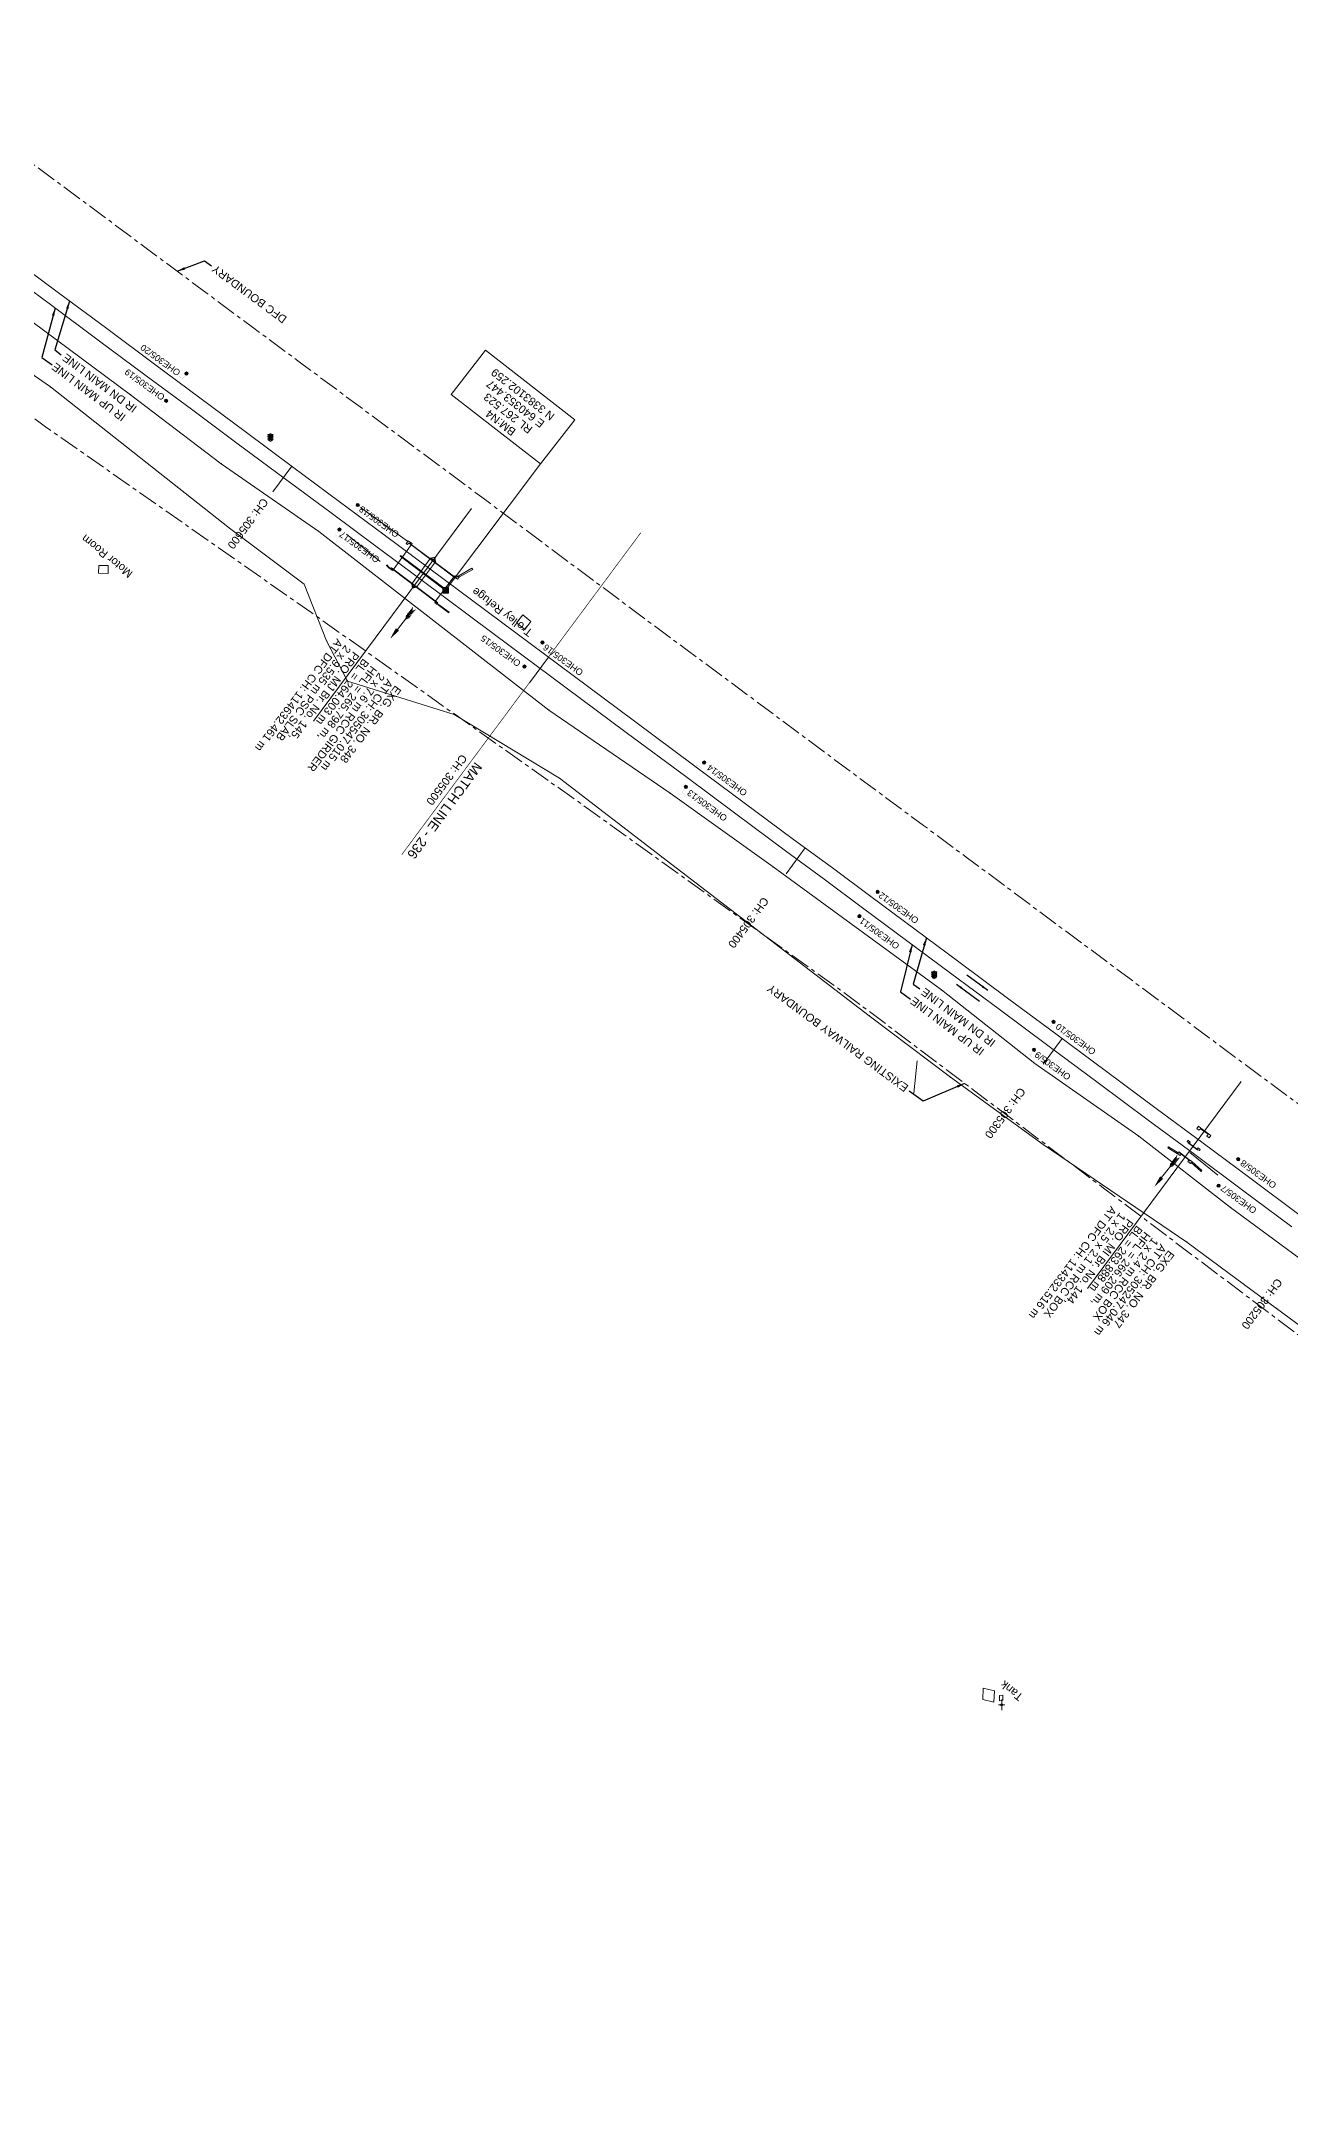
# Model space of a CAD drawing. Header units: metres. Extents: x 628572 to 650094, y 3375792 to 3391117.
# Drawn here: x 640227 to 640618, y 3382628 to 3383274 of the extents above; entities that cross this region are included whole.
import ezdxf
from ezdxf.enums import TextEntityAlignment as Align

# ---------------------------------------------------------------- set-up
doc = ezdxf.new("R2010")
doc.units = ezdxf.units.M
doc.header["$MEASUREMENT"] = 0
doc.linetypes.add('CENTER', pattern=[2, 1.25, -0.25, 0.25, -0.25])
doc.linetypes.add('PHANTOM2', pattern=[1.25, 0.625, -0.125, 0.125, -0.125, 0.125, -0.125])
for name, color, linetype, lineweight in [('Bench_Mark', 7, 'Continuous', 0), ('Bore', 8, 'Continuous', 0), ('BRIDGE DETAILS PLAN', 7, 'Continuous', 0), ('Commercial Building Pucca', 251, 'Continuous', 0), ('Commercial Building Semipucca', 251, 'Continuous', 0), ('Culvert Parapet', 7, 'Continuous', 0), ('DFCC BOUNDARY', 6, 'CENTER', 0), ('Existing Chainage', 7, 'Continuous', 0), ('Existing IR Track', 143, 'Continuous', 0), ('Existing Railway Boundary', 7, 'CENTER', 0), ('Fence', 251, 'FENCELINE1', 0), ('flow direction', 7, 'Continuous', 0), ('Grill', 251, 'Continuous', 0), ('MATCH LINE', 7, 'Continuous', 0), ('OHE MAST', 8, 'Continuous', 0), ('Piers_Abutment', 7, 'Continuous', 0), ('Retaining Wall', 251, 'Continuous', 0), ('River Text', 5, 'Continuous', 0), ('Sign Board', 251, 'Continuous', 0), ('Tank', 7, 'Continuous', 0), ('Text', 251, 'Continuous', 0), ('TOPOSTYLEREMARK', 251, 'Continuous', 0), ('Trolley Stand', 251, 'Continuous', 0), ('Water Logged Area', 5, 'Continuous', 0), ('Wing Wall', 7, 'Continuous', 0)]:
    doc.layers.add(name, color=color, linetype=linetype, lineweight=lineweight)
doc.styles.get("Standard").update_dxf_attribs({"font": 'arial.ttf'})
doc.styles.add('Style-Arial', font='arial.ttf')
doc.styles.add('Text', font='arial.ttf', dxfattribs={"height": 2})
doc.linetypes.add('FENCELINE1', pattern='A,6.35,-2.54,[133,ltypeshp.shx,S=2.54,R=0,X=-2.54,Y=0],-2.54,25.4', length=36.83)
doc.dimstyles.new('ISO-25', dxfattribs={"dimtxt": 2.5, "dimasz": 2.5, "dimexe": 1.25, "dimexo": 0.625, "dimtad": 1, "dimtxsty": 'Standard', "dimcen": 2.5, "dimadec": 0, "dimazin": 0, "dimtfac": 1, "dimtmove": 0, "dimatfit": 3, "dimfxl": 1, "dimarcsym": 0})

# ---------------------------------------------------------------- blocks, each defined once
blk = doc.blocks.new('BORE')
at = {"ltscale": 0.5}
for q in [(-0.99, 0), (0, 1.64), (0.99, 0), (0, -1.64)]:
    blk.add_line((0, 0), q, dxfattribs=at)
blk.add_circle((0, 0), 0.328, dxfattribs=at)
blk = doc.blocks.new('SIG')
for color, points in [(1, [(-0.22, 0.42, 0.180295), (-0.01, 0.33, -0.00255), (0.01, 0.33, -0.00255), (0.02, 0.33, 0.180295), (0.23, 0.42, -0.002654), (0.25, 0.44, 0.184495), (0.33, 0.65, 1.000001), (-0.32, 0.65, 0.184495), (-0.24, 0.44, -0.002654)]), (2, [(0.23, -0.23, -0.002654), (0.25, -0.21, 0.184495), (0.33, 0.01, 1.000001), (-0.32, 0.01, 0.184495), (-0.24, -0.21, -0.002654), (-0.22, -0.23, 0.180295), (-0.01, -0.32, -0.00255), (0.01, -0.32, -0.00255), (0.02, -0.32, 0.180295)]), (3, [(0.23, -0.88, -0.002654), (0.25, -0.86, 0.184495), (0.33, -0.64, 1.000001), (-0.32, -0.64, 0.184495), (-0.24, -0.86, -0.002654), (-0.22, -0.88, 0.395599)])]:
    blk.add_hatch(color=color).paths.add_polyline_path(points)
for p, q in [((-0.31, 0.98), (-0.32, -0.9)), ((0.33, -0.9), (0.32, 0.98))]:
    blk.add_line(p, q)
at = {"flags": 128}
for points in [[(-0.31, 0.98), (-0.81, 0.98, 0.198758), (-0.42, 0.41, 0.003814), (-0.31, 0.39)], [(-0.31, 0.33), (-0.81, 0.33, 0.198758), (-0.42, -0.23, 0.003727), (-0.32, -0.26)], [(0.32, 0.98), (0.82, 0.98, -0.198758), (0.44, 0.41, -0.003814), (0.32, 0.39)], [(0.32, 0.33), (0.82, 0.33, -0.198758), (0.44, -0.23, -0.003727), (0.33, -0.26)], [(-0.32, -0.32), (-0.81, -0.32, 0.198758), (-0.42, -0.88, 0.003639), (-0.32, -0.9)], [(0.33, -0.32), (0.82, -0.32, -0.198758), (0.44, -0.88, -0.003639), (0.33, -0.9)]]:
    blk.add_lwpolyline(points, format="xyb", dxfattribs=at)
for centre, radius, start, end in [((0.01, 0.91), 0.324, 12.40488, 167.59512), ((0.01, 0.81), 0.357, 27.75781, 152.24219), ((0.01, -0.9), 0.324, 181.45715, 358.54285)]:
    blk.add_arc(centre, radius, start, end)
blk = doc.blocks.new('BM')
blk.add_hatch(color=256).paths.add_polyline_path([(-0.88, -0.88), (-0.88, 0.88), (0.88, 0.88), (0.88, -0.88)])
for p, q in [((0.88, 0.88), (-0.88, 0.88)), ((-0.88, 0.88), (-0.88, -0.88)), ((0.88, -0.88), (0.88, 0.88)), ((-0.88, -0.88), (0.88, -0.88))]:
    blk.add_line(p, q)
blk = doc.blocks.new('OHE MAST')
h = blk.add_hatch(color=256)
edge = h.paths.add_edge_path()
edge.add_arc((0, 0), 0.514, 0, 360)
at = {"const_width": 0.01, "flags": 128}
for points in [[(1.5, 3.5), (1.5, 2), (-1.5, 2), (-1.5, 3.5)], [(0, 2), (0, 0)]]:
    blk.add_lwpolyline(points, dxfattribs=at)
blk.add_circle((0, 0), 0.514)
blk = doc.blocks.new('River A')
at = {"layer": 'River Text'}
for p, q in [((0, 0), (-3.6, 7.5, -1499.5)), ((0.1, 6), (-3.5, 13.6, -1499.5)), ((0.1, 3.3), (-3.5, 10.8, -1499.5)), ((0.2, 9.9), (-3.4, 17.4, -1499.5)), ((0.3, 12.9), (-3.3, 20.5, -1499.5)), ((0.4, 16.4), (-3.2, 24, -1499.5)), ((0.5, 20.3), (-3.1, 27.8, -1499.5)), ((0.5, 22.3), (0, 0)), ((0, 0), (4, 7.4, -1499.5)), ((0.1, 6), (4.1, 13.4, -1499.5)), ((0.1, 3.3), (4.1, 10.7, -1499.5)), ((0.2, 9.9), (4.2, 17.2, -1499.5)), ((0.3, 12.9), (4.3, 20.3, -1499.5)), ((0.4, 16.4), (4.4, 23.8, -1499.5)), ((0.5, 20.3), (4.5, 27.7, -1499.5))]:
    blk.add_line(p, q, dxfattribs=at)
at = {"layer": 'River Text', "flags": 128}
blk.add_lwpolyline([(-0.7, -27.7), (0.5, 22.3)], dxfattribs=at)
at = {"layer": 'River Text', "extrusion": (0, 0, -1)}
blk.add_solid([(-3.5, -27.8), (1.3, -52.7), (4.8, -27.6)], dxfattribs=at)

msp = doc.modelspace()

# ---------------------------------------------------------------- linework, layer by layer
at = {"layer": 'BRIDGE DETAILS PLAN', "flags": 128}
for points in [[(640312.1452, 3383061.3444), (640361.5455, 3383127.784)], [(640554.1341, 3382884.1035), (640602.2479, 3382948.8129)]]:
    msp.add_lwpolyline(points, dxfattribs=at)
at = {"layer": 'Commercial Building Pucca', "linetype": 'Continuous', "flags": 128}
msp.add_lwpolyline([(640521.5842, 3382759.2506), (640525.0311, 3382758.4031), (640524.8393, 3382754.7982), (640521.3917, 3382755.6459), (640521.5842, 3382759.2506)], close=True, dxfattribs=at)
at = {"layer": 'Commercial Building Semipucca', "linetype": 'Continuous', "flags": 128}
msp.add_lwpolyline([(640244.958, 3383107.5638), (640245.0512, 3383109.9681), (640248.0185, 3383109.992), (640247.9231, 3383107.5318), (640244.958, 3383107.5638)], close=True, dxfattribs=at)
at = {"layer": 'Culvert Parapet', "linetype": 'Continuous', "flags": 128}
for points in [[(640339.3303, 3383113.0261), (640339.2465, 3383112.914), (640353.7202, 3383101.9987), (640353.804, 3383102.1109), (640339.3303, 3383113.0261)], [(640353.8236, 3383102.3408), (640353.7709, 3383102.2604), (640339.3944, 3383113.0668), (640339.4013, 3383113.1328), (640353.8236, 3383102.3408)], [(640356.6198, 3383106.1036), (640356.5755, 3383106.0044), (640342.1721, 3383116.8584), (640342.246, 3383116.9205), (640356.6198, 3383106.1036)], [(640348.9996, 3383111.9252), (640349.2088, 3383112.2419), (640350.0962, 3383111.5237), (640349.8681, 3383111.2786), (640348.9996, 3383111.9252)], [(640351.0179, 3383098.3867), (640350.9093, 3383098.2702), (640336.4819, 3383109.1401), (640336.5435, 3383109.2676), (640351.0179, 3383098.3867)], [(640343.2861, 3383104.017), (640343.0611, 3383103.6909), (640343.8875, 3383103.0932), (640344.1125, 3383103.4193), (640343.2861, 3383104.017)], [(640592.7042, 3382931.9388), (640592.1931, 3382931.2049), (640591.4568, 3382931.7378), (640591.8483, 3382932.3451), (640589.4914, 3382934.023), (640589.0137, 3382933.5225), (640588.3294, 3382934.0565), (640588.9099, 3382934.7647), (640589.5942, 3382934.2307), (640589.5968, 3382934.159), (640591.949, 3382932.4682), (640591.9678, 3382932.4716), (640592.7042, 3382931.9388)], [(640583.1391, 3382926.4685), (640583.0645, 3382926.356), (640586.213, 3382923.9704), (640586.2869, 3382924.1011), (640583.1391, 3382926.4685)], [(640585.2903, 3382930.0521), (640585.9983, 3382929.493), (640586.2804, 3382929.8488), (640585.5724, 3382930.4079), (640585.2903, 3382930.0521)], [(640585.6748, 3382929.6848), (640585.6052, 3382929.6033), (640588.6019, 3382927.3136), (640588.6314, 3382927.3814), (640585.6748, 3382929.6848)], [(640588.7165, 3382928.028), (640588.4538, 3382927.6365), (640589.1568, 3382927.1759), (640589.4195, 3382927.5675), (640588.7165, 3382928.028)]]:
    msp.add_lwpolyline(points, close=True, dxfattribs=at)
at = {"layer": 'DFCC BOUNDARY', "ltscale": 5, "flags": 128}
msp.add_lwpolyline([(643812.3093, 3380572.2631), (643808.6724, 3380574.9777), (643793.2095, 3380586.5191), (643778.2448, 3380597.6421), (643763.3482, 3380608.7144), (643749.7736, 3380618.8204), (643735.9982, 3380629.076), (643723.1947, 3380638.6), (643709.7998, 3380648.5621), (643690.0477, 3380662.9402), (643670.4357, 3380677.2164), (643654.8999, 3380688.7702), (643639.33, 3380700.3503), (643623.6793, 3380711.9753), (643608.0162, 3380723.6096), (643592.0244, 3380735.5214), (643576.0362, 3380747.4305), (643559.2149, 3380759.9262), (643542.8146, 3380772.109), (643525.4077, 3380785.0526), (643508.5729, 3380797.5713), (643491.5674, 3380810.185), (643474.9054, 3380822.5435), (643458.6431, 3380834.5901), (643442.5469, 3380846.5134), (643427.1858, 3380857.9465), (643411.8459, 3380869.3639), (643394.9279, 3380881.9183), (643378.0712, 3380894.4272), (643361.5733, 3380906.6656), (643345.0316, 3380918.9365), (643327.8173, 3380931.7135), (643310.7678, 3380944.3682), (643276.4247, 3380969.8455), (643259.3635, 3380982.507), (643242.1351, 3380995.2928), (643222.7062, 3381009.6831), (643203.0589, 3381024.2351), (643183.8178, 3381038.4897), (643164.43, 3381052.853), (643145.2327, 3381067.0902), (643126.2605, 3381081.1605), (643109.9442, 3381093.1269), (643094.185, 3381104.6835), (643070.7732, 3381121.9216), (643047.567, 3381139.0085), (643025.8074, 3381155.1407), (643004.0325, 3381171.2845), (642988.5407, 3381182.7648), (642971.6994, 3381195.2495), (642949.8305, 3381211.504), (642926.6521, 3381228.7318), (642912.2142, 3381239.4542), (642897.7112, 3381250.225), (642880.681, 3381262.8766), (642863.5492, 3381275.6037), (642848.8569, 3381286.5082), (642830.5771, 3381300.0787), (642815.3655, 3381311.3602), (642796.6216, 3381325.2614), (642779.3631, 3381338.0981), (642762.2123, 3381350.8547), (642746.7818, 3381362.2976), (642731.1837, 3381373.8649), (642713.7244, 3381386.8427), (642695.8795, 3381400.107), (642676.186, 3381414.7288), (642656.3739, 3381429.4386), (642638.7427, 3381442.5386), (642620.5543, 3381456.0528), (642604.8402, 3381467.7078), (642587.9896, 3381480.2058), (642565.2925, 3381497.0883), (642541.6892, 3381514.6448), (642525.704, 3381526.5194), (642509.7629, 3381538.3612), (642491.0733, 3381552.2518), (642472.4595, 3381566.086), (642458.4237, 3381576.5074), (642444.2456, 3381587.0343), (642429.7967, 3381597.7603), (642415.357, 3381608.4793), (642397.6705, 3381621.593), (642380.0084, 3381634.6886), (642363.7544, 3381646.7691), (642347.2259, 3381659.0537), (642330.8575, 3381671.2261), (642314.3519, 3381683.5006), (642297.8931, 3381695.7457), (642281.8453, 3381707.6851), (642264.9228, 3381720.2432), (642248.3602, 3381732.5341), (642230.5414, 3381745.7954), (642212.7106, 3381759.0381), (642195.2367, 3381772.0213), (642177.7043, 3381785.0479), (642157.1992, 3381800.2569), (642136.6249, 3381815.5171), (642118.9645, 3381828.6404), (642101.3287, 3381841.7453), (642081.6266, 3381856.3336), (642061.8408, 3381870.9838), (642042.7256, 3381885.154), (642023.486, 3381899.4164), (642005.9697, 3381912.4264), (641988.4231, 3381925.4588), (641970.4215, 3381938.796), (641952.2749, 3381952.2408), (641931.9264, 3381967.3701), (641911.6528, 3381982.4438), (641898.9656, 3381991.8514), (641886.5608, 3382001.0055), (641876.0335, 3382008.8624), (641864.0463, 3382017.7726), (641852.3291, 3382026.4822), (641837.115, 3382037.7582), (641821.9667, 3382048.9854), (641806.6184, 3382060.3889), (641791.2687, 3382071.7933), (641778.1757, 3382081.5216), (641765.0647, 3382091.263), (641751.1214, 3382101.6324), (641737.1136, 3382112.0497), (641726.4516, 3382119.9432), (641715.7754, 3382127.8472), (641700.446, 3382139.2493), (641685.0398, 3382150.7085), (641672.5358, 3382160.0238), (641659.9859, 3382169.3732), (641642.1375, 3382182.6543), (641624.3659, 3382195.8782), (641611.4997, 3382205.4411), (641598.7051, 3382214.9508), (641579.3318, 3382229.3615), (641559.9393, 3382243.7865), (641545.7561, 3382254.3093), (641531.6069, 3382264.7929), (641516.2129, 3382276.2423), (641500.7739, 3382287.7114), (641484.9887, 3382299.3992), (641469.298, 3382311.017), (641453.4587, 3382322.7603), (641437.5808, 3382334.5322), (641423.9882, 3382344.5278), (641410.4861, 3382354.4572), (641398.1591, 3382363.7061), (641385.5887, 3382373.1374), (641369.5481, 3382385.0615), (641353.581, 3382396.931), (641340.174, 3382406.8961), (641326.8342, 3382416.8112), (641313.9782, 3382426.3292), (641301.2155, 3382435.7781), (641284.3444, 3382448.3055), (641267.4776, 3382460.8298), (641251.7036, 3382472.5569), (641235.976, 3382484.2496), (641219.0383, 3382496.817), (641202.2584, 3382509.2673), (641189.76, 3382518.5659), (641177.2671, 3382527.8539), (641163.4298, 3382538.1046), (641149.6816, 3382548.2893), (641137.5323, 3382557.3376), (641125.4142, 3382566.3629), (641111.3917, 3382576.7766), (641097.4434, 3382587.1352), (641086.4887, 3382595.2709), (641075.334, 3382603.5555), (641061.7644, 3382613.6593), (641047.9094, 3382623.9756), (641033.6643, 3382634.5297), (641019.4811, 3382645.038), (641006.7027, 3382654.5421), (640993.8916, 3382664.0705), (640978.9563, 3382675.1623), (640963.9965, 3382686.2723), (640946.2836, 3382699.3937), (640928.6538, 3382712.4537), (640913.4131, 3382723.7566), (640898.2075, 3382735.0336), (640883.6572, 3382745.852), (640855.1845, 3382767.015), (640841.3158, 3382777.3197), (640825.904, 3382788.7498), (640810.5106, 3382800.1663), (640797.3056, 3382809.9954), (640784.0814, 3382819.8389), (640767.3829, 3382832.244), (640750.7597, 3382844.5932), (640734.5712, 3382856.624), (640718.4561, 3382868.6002), (640700.8318, 3382881.7023), (640683.2571, 3382894.7676), (640668.0149, 3382906.0851), (640653.0827, 3382917.1726), (640637.096, 3382929.0729), (640621.3126, 3382940.8219), (640606.7688, 3382951.6133), (640592.2397, 3382962.3937), (640576.5383, 3382974.0634), (640560.8512, 3382985.7224), (640545.651, 3382997.022), (640530.4116, 3383008.3505), (640516.6491, 3383018.562), (640502.8751, 3383028.782), (640490.7881, 3383037.7114), (640478.8397, 3383046.5383), (640463.3449, 3383058.0659), (640447.6782, 3383069.721), (640428.9748, 3383083.5735), (640410.2094, 3383097.4719), (640387.4808, 3383114.4141), (640364.785, 3383131.332), (640350.7429, 3383141.7456), (640336.708, 3383152.1537), (640321.9965, 3383163.0459), (640307.2262, 3383173.9816), (640293.057, 3383184.4985), (640278.9681, 3383194.9558), (640263.9534, 3383206.1214), (640248.9885, 3383217.2501), (640234.9895, 3383227.6511), (640220.8998, 3383238.1196), (640203.1822, 3383251.2592), (640185.3658, 3383264.472), (640169.5446, 3383276.2399), (640153.6227, 3383288.0852), (640140.9567, 3383297.4857), (640127.9156, 3383307.1648), (640111.7201, 3383319.2), (640095.1302, 3383331.5282), (640080.0724, 3383342.6864), (640064.9887, 3383353.8638), (640050.3238, 3383364.7642), (640035.5809, 3383375.7224), (640023.8916, 3383384.3981), (640012.2409, 3383393.045), (639998.431, 3383403.2737), (639984.6827, 3383413.4567), (639970.0377, 3383424.3322), (639950.049, 3383439.1796), (639942.8737, 3383444.5141), (639926.5747, 3383456.6308), (639913.4666, 3383466.3801), (639896.5934, 3383478.9297), (639881.5054, 3383490.1549), (639866.4939, 3383501.3233), (639852.4765, 3383511.7446), (639838.5065, 3383522.1306), (639823.7382, 3383533.0543), (639809.0966, 3383543.8841), (639795.0765, 3383554.2956), (639781.0402, 3383564.7193), (639768.5196, 3383574.0242), (639755.953, 3383583.3633), (639741.5243, 3383594.0903), (639727.0981, 3383604.8155), (639713.2608, 3383615.1067), (639699.4745, 3383625.36), (639684.1093, 3383636.7884), (639668.7758, 3383648.193), (639654.5483, 3383658.7838), (639640.2683, 3383669.4137), (639622.7576, 3383682.4104), (639605.3264, 3383695.3482), (639590.884, 3383706.0812), (639576.4835, 3383716.7831), (639562.3867, 3383727.2481), (639548.2532, 3383737.7403), (639534.822, 3383747.7129), (639521.3566, 3383757.711), (639505.358, 3383769.5842), (639489.3927, 3383781.4328), (639473.4311, 3383793.2886), (639457.4738, 3383805.1412), (639442.7456, 3383816.0648), (639428.0129, 3383826.9918), (639404.2096, 3383844.6857), (639380.3313, 3383862.4353), (639363.908, 3383874.6137), (639346.9106, 3383887.212), (639330.3344, 3383899.5156)], dxfattribs=at)
at = {"layer": 'Existing Chainage', "color": 7, "linetype": 'Continuous', "lineweight": 13, "flags": 128}
for points in [[(640299.4077, 3383133.0163), (640305.3687, 3383141.0454)], [(640379.6569, 3383073.3557), (640385.6206, 3383081.3828)], [(640459.9565, 3383013.7127), (640465.8989, 3383021.7556)], [(640540.2619, 3382954.1597), (640546.2223, 3382962.1893)]]:
    msp.add_lwpolyline(points, dxfattribs=at)
at = {"layer": 'Existing IR Track', "flags": 128}
for points in [[(640620.6268, 3382906.9551), (640604.5053, 3382918.9369), (640590.3287, 3382929.4548), (640575.5963, 3382940.3851), (640560.0696, 3382951.9105), (640544.2842, 3382963.6279), (640529.166, 3382974.8514), (640513.9323, 3382986.1605), (640500.1852, 3382996.3705), (640486.4076, 3383006.603), (640474.3788, 3383015.4904), (640462.285, 3383024.4257), (640446.8442, 3383035.8939), (640431.4305, 3383047.342), (640412.5428, 3383061.3777), (640393.334, 3383075.6521), (640370.9653, 3383092.271), (640348.1464, 3383109.2245), (640334.2839, 3383119.5469), (640320.2304, 3383130.0116), (640305.591, 3383140.8803), (640290.792, 3383151.8676), (640276.6384, 3383162.3784), (640262.4188, 3383172.9381), (640247.5058, 3383184.0083), (640232.4307, 3383195.1987), (640218.5326, 3383205.5036)], [(640617.9882, 3382903.404), (640602.2247, 3382915.1382), (640587.7008, 3382925.9148), (640573.1717, 3382936.6953), (640557.4499, 3382948.3801), (640541.7627, 3382960.0392), (640526.56, 3382971.3406), (640511.3207, 3382982.6691), (640497.5813, 3382992.8634), (640483.834, 3383003.0636), (640471.7738, 3383011.9732), (640459.7823, 3383020.8319), (640444.2442, 3383032.3916), (640428.6052, 3383044.0262), (640409.9292, 3383057.8584), (640391.1242, 3383071.7862), (640368.3562, 3383088.7578), (640345.6918, 3383105.6521), (640331.6813, 3383116.0424), (640317.6468, 3383126.4502), (640302.9552, 3383137.3277), (640288.1695, 3383148.2747), (640273.9849, 3383158.803), (640259.896, 3383169.2603), (640244.8579, 3383180.4434), (640229.893, 3383191.572), (640215.9051, 3383201.9649)]]:
    msp.add_lwpolyline(points, dxfattribs=at)
at = {"layer": 'Existing Railway Boundary', "ltscale": 5, "flags": 128}
msp.add_lwpolyline([(631983.38, 3389039.032), (631997.7807, 3389029.4226), (631998.0481, 3389028.4172), (632017.689, 3389013.381), (632054.7643, 3388986.9088), (632106.6339, 3388955.856), (632154.9467, 3388925.0992), (632230.8669, 3388875.9972), (632261.2753, 3388857.0709), (632290.5359, 3388840.2738), (632385.6616, 3388776.6365), (632400.5735, 3388766.5357), (632397.5375, 3388762.1235), (632395.5364, 3388759.1088), (632389.2973, 3388750.367), (632386.7075, 3388746.9674), (632380.0799, 3388739.4039), (632361.8258, 3388715.063), (632365.1364, 3388712.5802), (632373.8273, 3388706.8724), (632388.4278, 3388697.2834), (632403.5607, 3388687.3436), (632418.7904, 3388677.3402), (632434.5002, 3388667.0345), (632450.2517, 3388656.7014), (632466.7864, 3388645.8571), (632483.3195, 3388635.0137), (632501.7611, 3388622.9148), (632520.2525, 3388610.7831), (632536.8197, 3388599.9238), (632553.3588, 3388589.0829), (632565.8495, 3388580.885), (632578.4671, 3388572.604), (632596.9196, 3388560.5289), (632615.4939, 3388548.3741), (632635.6038, 3388535.295), (632652.8405, 3388523.9973), (632669.9946, 3388512.743), (632686.4084, 3388501.9869), (632696.8068, 3388495.1588), (632732.8678, 3388550.0585), (632815.552, 3388494.313), (632865.8266, 3388462.6693), (632954.7858, 3388408.1832), (633025.1519, 3388369.9037), (633056.7277, 3388353.8904), (633065.1399, 3388349.0145), (633088.5914, 3388328.9973), (633152.5885, 3388273.22), (633202.5468, 3388242.3953), (633264.4413, 3388204.6969), (633318.529, 3388171.7998), (633353.1394, 3388148.7029), (633406.9301, 3388112.3266), (633420.502, 3388103.4378), (633436.8123, 3388092.7008), (633466.2362, 3388073.356), (633479.8402, 3388064.4269), (633497.3225, 3388052.9837), (633514.7073, 3388041.6043), (633531.7969, 3388030.3277), (633546.129, 3388020.9518), (633562.4852, 3388010.2117), (633576.5949, 3388000.9466), (633594.4174, 3387989.2137), (633606.8568, 3387981.0241), (633607.7091, 3387982.3188), (633610.8424, 3387980.256), (633626.8506, 3387969.7582), (633642.9494, 3387959.201), (633660.1619, 3387947.8844), (633677.4438, 3387936.5221), (633693.0899, 3387926.2037), (633708.7685, 3387915.8637), (633726.0343, 3387904.4973), (633743.3468, 3387893.1002), (633758.2779, 3387883.3197), (633773.1647, 3387873.5681), (633789.2894, 3387862.9617), (633805.4356, 3387852.3412), (633820.4764, 3387842.4668), (633835.4704, 3387832.6232), (633852.0416, 3387821.7432), (633886.4734, 3387799.1411), (633904.4207, 3387787.3621), (633919.3393, 3387777.5707), (633934.3023, 3387767.7502), (633949.6629, 3387757.6969), (633964.9235, 3387747.7091), (633980.0551, 3387737.7098), (633995.2041, 3387727.6988), (634012.3387, 3387716.4289), (634029.3333, 3387705.2512), (634045.5362, 3387694.5849), (634061.6293, 3387683.9862), (634078.9907, 3387672.5929), (634096.3149, 3387661.224), (634113.1506, 3387650.1721), (634130.0059, 3387639.1072), (634145.8823, 3387628.6414), (634161.8963, 3387618.085), (634177.8703, 3387607.6107), (634193.7633, 3387597.1895), (634209.9993, 3387586.506), (634226.097, 3387575.9134), (634243.1652, 3387564.6955), (634260.1615, 3387553.5249), (634275.6177, 3387543.3646), (634291.1318, 3387533.1662), (634296.8083, 3387529.4449), (634291.9143, 3387522.0113), (634301.9583, 3387515.4268), (634317.7028, 3387505.1053), (634344.1271, 3387487.7818), (634370.6963, 3387470.3636), (634386.1901, 3387460.3813), (634401.9429, 3387450.229), (634426.4972, 3387434.0857), (634451.3792, 3387417.727), (634475.9114, 3387401.5928), (634500.3759, 3387385.5031), (634523.6732, 3387370.1555), (634547.0997, 3387354.7227), (634564.8006, 3387343.068), (634582.571, 3387331.3674), (634601.3879, 3387318.9723), (634620.2858, 3387306.5238), (634639.3106, 3387294.0156), (634658.1243, 3387281.6461), (634679.4814, 3387267.2836), (634702.026, 3387254.0413), (634712.9167, 3387246.4104), (634726.0042, 3387238.4627), (634737.8854, 3387230.0656), (634750.9438, 3387221.7267), (634764.9008, 3387212.4131), (634775.612, 3387204.6159), (634789.3703, 3387195.959), (634801.4607, 3387188.869), (634814.7172, 3387180.8194), (634815.4987, 3387180.2694), (634827.9598, 3387171.3498), (634840.5994, 3387164.128), (634854.2176, 3387155.5292), (634871.8787, 3387143.9515), (634877.6173, 3387139.7695), (634887.5373, 3387132.4757), (634902.4262, 3387121.5277), (634921.3448, 3387107.4791), (634940.6674, 3387093.1306), (634962.2421, 3387077.0753), (634984.1126, 3387060.8), (635000.5185, 3387048.6195), (635017.0238, 3387036.3652), (635035.7455, 3387022.426), (635054.4369, 3387008.5092), (635082.1937, 3386987.9155), (635109.8573, 3386967.3911), (635134.2436, 3386949.2611), (635158.5309, 3386931.2047), (635180.7563, 3386914.7058), (635202.7867, 3386898.3516), (635206.1213, 3386895.8016), (635211.1242, 3386892.0437), (635230.1367, 3386877.9281), (635249.207, 3386863.7701), (635270.9723, 3386847.61), (635292.819, 3386831.3895), (635313.1117, 3386816.3456), (635333.3618, 3386801.3334), (635352.372, 3386787.2182), (635371.5331, 3386772.9909), (635390.4616, 3386758.9197), (635409.8226, 3386744.527), (635427.2062, 3386731.6093), (635445.0434, 3386718.3546), (635461.6171, 3386706.0794), (635478.4695, 3386693.5976), (635493.4196, 3386682.4884), (635508.6023, 3386671.2062), (635518.0063, 3386664.2196), (635527.5618, 3386657.1206), (635543.461, 3386645.2907), (635559.7145, 3386633.1978), (635591.676, 3386610.2688), (635606.0755, 3386599.5015), (635620.6466, 3386588.6057), (635636.5434, 3386576.7606), (635652.3995, 3386564.9458), (635668.2493, 3386553.1365), (635683.9787, 3386541.4169), (635700.2614, 3386528.9886), (635716.7419, 3386516.4094), (635732.9183, 3386504.3569), (635749.0007, 3386492.3748), (635764.9276, 3386480.5277), (635780.91, 3386468.6394), (635796.8963, 3386456.7694), (635812.8908, 3386444.8934), (635829.3631, 3386432.6938), (635845.7912, 3386420.527), (635861.6814, 3386408.7334), (635877.6317, 3386396.8953), (635893.2055, 3386385.3425), (635908.8769, 3386373.7174), (635925.058, 3386361.6972), (635941.2668, 3386349.6564), (635956.6865, 3386338.1889), (635972.0823, 3386326.7391), (635987.7899, 3386315.0493), (636003.5308, 3386303.3347), (636019.0977, 3386291.765), (636034.6476, 3386280.2079), (636050.7681, 3386268.2256), (636066.8961, 3386256.2378), (636083.1084, 3386244.1987), (636099.3561, 3386232.1333), (636114.134, 3386221.1471), (636147.8198, 3386196.1265), (636166.7058, 3386182.1085), (636182.4635, 3386170.4111), (636198.2037, 3386158.7268), (636214.3364, 3386146.7471), (636230.3919, 3386134.8247), (636230.9614, 3386134.4025), (636228.154, 3386130.995), (636300.9317, 3386076.4069), (636382.1931, 3386014.4435), (636463.0816, 3385952.0584), (636544.2755, 3385889.3268), (636568.8921, 3385871.1182), (636613.4471, 3385839.7025), (636628.0709, 3385853.6506), (636650.5128, 3385835.4717), (636693.9069, 3385800.1065), (636686.7095, 3385790.4003), (636696.0629, 3385782.3378), (636710.473, 3385769.9165), (636766.0138, 3385726.4206), (636849.4668, 3385668.9836), (636931.64, 3385608.8479), (637013.8419, 3385548.1951), (637096.6082, 3385488.6336), (637121.9489, 3385470.2058), (637176.9181, 3385426.1737), (637258.1753, 3385363.4078), (637340.1494, 3385301.7514), (637422.2947, 3385241.0852), (637447.0788, 3385223.2045), (637528.2227, 3385160.8768), (637610.9552, 3385100.7612), (637694.8717, 3385041.953), (637753.3499, 3385002.2846), (637771.5944, 3384989.982), (637771.5944, 3384979.4924), (637852.0915, 3384922.0343), (637935.0162, 3384862.0714), (637993.4351, 3384821.4573), (638019.0158, 3384803.2052), (638102.4107, 3384745.0584), (638178.9785, 3384688.3398), (638237.6603, 3384636.8079), (638344.701, 3384557.2221), (638427.4112, 3384496.8586), (638508.4228, 3384435.5926), (638565.3238, 3384391.9743), (638589.782, 3384373.2765), (638631.8324, 3384337.8543), (638619.2503, 3384320.7689), (638700.6253, 3384258.2275), (638758.2306, 3384210.1286), (638748.4263, 3384194.4881), (638832.9819, 3384135.241), (638898.2751, 3384089.8354), (638910.685, 3384104.7359), (638994.0238, 3384045.8483), (639077.2216, 3383986.384), (639102.1383, 3383968.0886), (639159.8745, 3383926.5901), (639184.8741, 3383908.5552), (639242.6613, 3383867.4991), (639268.1519, 3383849.1332), (639327.9549, 3383811.5106), (639354.2186, 3383795.0507), (639414.5653, 3383756.9689), (639440.0428, 3383739.3736), (639498.3493, 3383699.1058), (639523.8465, 3383681.6785), (639574.9736, 3383646.7331), (639583.1624, 3383652.0276), (639689.1575, 3383571.5368), (639770.3529, 3383510.1038), (639826.8338, 3383467.0843), (639851.6063, 3383448.3401), (639907.8381, 3383405.1303), (639928.7552, 3383389.2727), (639932.4136, 3383385.8226), (639987.4639, 3383341.8457), (640012.7135, 3383323.0928), (640093.1273, 3383262.0565), (640171.8725, 3383196.1592), (640228.3322, 3383153.381), (640311.5957, 3383095.2106), (640394.8641, 3383036.2274), (640477.4145, 3382977.0386), (640559.1827, 3382915.4685), (640665.4567, 3382835.3045), (640720.6935, 3382789.5682), (640744.1896, 3382769.9043), (640801.5333, 3382727.7921), (640884.497, 3382668.355), (640967.4181, 3382609.4811), (641049.3321, 3382547.9775), (641130.842, 3382487.0083), (641212.6929, 3382426.3203), (641295.2397, 3382366.2732), (641377.1032, 3382305.6407), (641458.6913, 3382244.4694), (641539.788, 3382182.3426), (641622.1383, 3382122.0097), (641702.364, 3382062.6427), (641784.5528, 3382001.6936), (641867.0132, 3381941.5198), (641973.939, 3381862.1361), (642047.1447, 3381806.5386), (642111.3474, 3381756.247), (642135.5451, 3381737.1522), (642191.6481, 3381692.8805), (642216.3665, 3381674.0919), (642297.8377, 3381612.4104), (642380.4062, 3381552.4772), (642463.3246, 3381492.4122), (642545.7114, 3381431.7783), (642627.5896, 3381371.9523), (642710.042, 3381311.7191), (642794.2249, 3381254.3826), (642875.8129, 3381193.2771), (642956.3456, 3381130.3141), (643036.4583, 3381067.3443), (643117.185, 3381004.8095), (643172.4593, 3380960.8682), (643197.158, 3380942.1115), (643255.3116, 3380901.5691), (643282.0179, 3380885.9855), (643340.0019, 3380844.3971), (643414.9945, 3380785.1482), (643451.8986, 3380756.7808), (643532.8037, 3380694.4612), (643535.2972, 3380692.6635), (643551.2784, 3380680.8194), (643567.3357, 3380668.919), (643583.0638, 3380657.2952), (643598.7082, 3380645.7333), (643614.3081, 3380634.1892), (643630.1523, 3380622.4653), (643650.0814, 3380608.0318), (643669.585, 3380593.9065), (643682.7179, 3380584.1884), (643695.5222, 3380574.7117), (643709.3225, 3380564.4893), (643722.9637, 3380554.3847), (643737.887, 3380543.3483), (643752.8235, 3380532.3022), (643768.2592, 3380520.8389), (643783.7331, 3380509.3472), (643799.7855, 3380497.4973), (643815.9413, 3380485.5714), (643832.7782, 3380473.1288), (643849.7289, 3380460.6021), (643866.059, 3380448.5159), (643882.3496, 3380436.4589), (643898.3816, 3380424.7148), (643914.2305, 3380413.1048), (643929.3278, 3380401.9147), (643944.4267, 3380390.7231), (643959.7518, 3380379.1349), (643975.3902, 3380367.3097), (643987.907, 3380358.1055), (644000.1603, 3380349.0958), (644017.4569, 3380336.3184), (644034.4669, 3380323.7528), (644046.4455, 3380314.9727), (644249.4258, 3380165.3983), (644621.007, 3379887.6965), (644676.9944, 3379845.4482), (644702.8645, 3379825.9912), (644738.6024, 3379799.4801), (644742.2817, 3379796.7418), (644771.2557, 3379773.8192), (644804.6479, 3379750.2058), (644834.554, 3379728.6172), (644848.5372, 3379718.5093), (644863.2911, 3379707.9396), (644878.1999, 3379697.2589), (644893.8111, 3379686.127), (644909.381, 3379675.0245), (644918.4816, 3379668.5863), (644935.1691, 3379656.7791), (644907.7997, 3379620.3367), (644936.8456, 3379598.666), (644961.4527, 3379618.4234), (645145.9779, 3379481.4776), (645154.4712, 3379493.1591), (645276.7247, 3379402.534), (645270.2115, 3379393.7381), (645468.3754, 3379252.8811), (645478.6859, 3379267.1096), (645498.5589, 3379252.3702), (645510.5872, 3379243.9988), (645510.5872, 3379243.9988), (645531.3517, 3379228.922), (645544.8911, 3379218.91), (645549.0311, 3379215.8257)], dxfattribs=at)
at = {"layer": 'Fence', "linetype": 'Continuous', "flags": 128}
msp.add_lwpolyline([(640500.9084, 3382955.2373), (640499.8582, 3382945.0831)], dxfattribs=at)
at = {"layer": 'Grill', "linetype": 'Continuous', "flags": 128}
for points in [[(640326.8718, 3383128.1057), (640341.5358, 3383117.5986)], [(640322.4602, 3383119.77), (640333.0472, 3383111.2079)]]:
    msp.add_lwpolyline(points, dxfattribs=at)
at = {"layer": 'MATCH LINE', "linetype": 'PHANTOM2', "ltscale": 15, "const_width": 0.2}
msp.add_lwpolyline([(640414.5102, 3383120.2674), (640339.769, 3383019.6676)], dxfattribs=at)
at = {"layer": 'Piers_Abutment', "linetype": 'Continuous', "flags": 128}
for points in [[(640342.7991, 3383116.5583), (640337.0579, 3383108.6983)], [(640350.2465, 3383098.7473), (640356.1124, 3383106.5303)]]:
    msp.add_lwpolyline(points, dxfattribs=at)
msp.add_lwpolyline([(640343.098, 3383102.922), (640342.9366, 3383104.2596), (640348.7753, 3383112.2792), (640350.1434, 3383112.6105), (640350.256, 3383111.1696), (640344.3664, 3383103.1846), (640343.098, 3383102.922)], close=True, dxfattribs=at)
at = {"layer": 'Retaining Wall', "linetype": 'Continuous', "flags": 128}
for points in [[(640582.4842, 3382926.5115), (640582.2632, 3382926.1524), (640579.2544, 3382927.9968), (640579.4754, 3382928.3559), (640582.4842, 3382926.5115)], [(640582.7823, 3382926.7717), (640582.3457, 3382926.1843), (640583.1147, 3382925.6333), (640583.4311, 3382926.0433), (640583.0615, 3382926.352), (640583.1477, 3382926.4724), (640582.7823, 3382926.7717)]]:
    msp.add_lwpolyline(points, close=True, dxfattribs=at)
msp.add_lwpolyline([(640586.3232, 3382924.0727), (640586.195, 3382923.9364), (640585.8396, 3382924.2057), (640585.5658, 3382923.8075), (640586.3464, 3382923.1904), (640586.5358, 3382923.437), (640589.6531, 3382920.634), (640589.8915, 3382920.9663), (640586.7304, 3382923.7709), (640586.3232, 3382924.0727)], dxfattribs=at)
at = {"layer": 'Tank', "linetype": 'Continuous', "flags": 128}
msp.add_lwpolyline([(640526.6629, 3382755.2925), (640526.5995, 3382756.8877), (640527.6618, 3382757.0098), (640527.7253, 3382755.4146), (640526.6629, 3382755.2925)], close=True, dxfattribs=at)
at = {"layer": 'TOPOSTYLEREMARK'}
msp.add_line((640353.447, 3383102.259), (640383.091, 3383141.753), dxfattribs=at)
at = {"layer": 'TOPOSTYLEREMARK', "linetype": 'Continuous', "flags": 128}
msp.add_lwpolyline([(640393.8425, 3383155.5607), (640383.091, 3383141.753), (640355.1936, 3383163.4754), (640365.9452, 3383177.2832), (640393.8425, 3383155.5607)], close=True, dxfattribs=at)
msp.add_lwpolyline([(640594.9345, 3382919.5248), (640586.1409, 3382926.5643)], dxfattribs=at)
at = {"layer": 'Trolley Stand', "linetype": 'Continuous', "flags": 128}
msp.add_lwpolyline([(640378.2555, 3383089.9863), (640375.6728, 3383092.0702), (640377.5617, 3383094.5459), (640380.1446, 3383092.4619), (640378.2555, 3383089.9863)], close=True, dxfattribs=at)
at = {"layer": 'Water Logged Area', "linetype": 'Continuous', "flags": 128}
for points in [[(640906.8113, 3382680.6893), (640847.5815, 3382724.0239), (640818.7508, 3382745.6699), (640762.3704, 3382787.64), (640660.9443, 3382863.6325), (640598.8735, 3382909.4251), (640570.1879, 3382931.6878), (640537.7352, 3382954.3796), (640508.4917, 3382977.3888), (640455.8304, 3383015.8028), (640423.6486, 3383038.8487), (640385.7775, 3383064.8207), (640313.785, 3383120.6346), (640283.3449, 3383141.7823), (640254.9971, 3383163.3581), (640197.1945, 3383206.1578), (640163.9517, 3383231.9202), (640148.0023, 3383243.5482)], [(640210.4985, 3383179.2451), (640229.8921, 3383165.8009), (640285.8649, 3383121.719), (640309.2064, 3383104.1782), (640316.259, 3383086.4552), (640322.7714, 3383073.8677), (640356.1179, 3383063.4939), (640389.1046, 3383043.5272), (640389.1046, 3383043.5272), (640421.0301, 3383018.9477), (640485.9225, 3382969.325), (640511.2764, 3382950.1029), (640540.2586, 3382929.1238), (640585.2261, 3382898.6022), (640613.2676, 3382877.8557), (640637.7025, 3382859.8123)]]:
    msp.add_lwpolyline(points, dxfattribs=at)
at = {"layer": 'Water Logged Area'}
for p in [(640229.892, 3383165.801), (640254.997, 3383163.358), (640283.345, 3383141.782), (640285.865, 3383121.719), (640313.785, 3383120.635), (640309.206, 3383104.178), (640316.259, 3383086.455), (640322.771, 3383073.868), (640356.118, 3383063.494), (640385.777, 3383064.821), (640389.105, 3383043.527), (640423.649, 3383038.849), (640421.03, 3383018.948), (640455.83, 3383015.803), (640508.492, 3382977.389), (640485.923, 3382969.325), (640537.735, 3382954.38), (640511.276, 3382950.103), (640570.188, 3382931.688), (640540.259, 3382929.124), (640598.873, 3382909.425), (640585.226, 3382898.602), (640613.268, 3382877.856)]:
    msp.add_point(p, dxfattribs=at)
at = {"layer": 'Wing Wall', "linetype": 'Continuous', "flags": 128}
for points in [[(640341.7691, 3383117.7588), (640342.9848, 3383116.9137), (640342.7502, 3383116.5798), (640342.2683, 3383116.9388), (640341.913, 3383116.966), (640341.5463, 3383116.5572), (640341.1156, 3383116.9079), (640341.7691, 3383117.7588)], [(640337.0199, 3383108.7143), (640336.8316, 3383108.4056), (640335.734, 3383109.3084), (640334.9779, 3383110.042), (640335.1027, 3383110.1872), (640335.8218, 3383109.4175), (640336.3841, 3383109.0459), (640336.4819, 3383109.1401), (640337.0199, 3383108.7143)], [(640356.1628, 3383106.4976), (640356.3887, 3383106.7731), (640356.9617, 3383106.3324), (640357.2509, 3383106.6792), (640357.7259, 3383106.3828), (640357.2108, 3383105.7605), (640356.1628, 3383106.4976)]]:
    msp.add_lwpolyline(points, dxfattribs=at)
at = {"layer": 'Wing Wall', "flags": 128}
msp.add_lwpolyline([(640357.3994, 3383106.7192), (640357.8517, 3383106.441), (640362.028, 3383108.7444), (640361.626, 3383109.1445), (640357.3994, 3383106.7192)], close=True, dxfattribs=at)
at = {"layer": 'Wing Wall', "linetype": 'Continuous', "flags": 128}
for points in [[(640350.2735, 3383098.7583), (640350.1118, 3383098.4785), (640350.8713, 3383097.8097), (640351.0046, 3383098.096), (640350.2735, 3383098.7583)], [(640351.2478, 3383097.8342), (640351.1433, 3383097.6776), (640354.4576, 3383095.2316), (640354.5621, 3383095.3882), (640351.2478, 3383097.8342)]]:
    msp.add_lwpolyline(points, close=True, dxfattribs=at)

# ---------------------------------------------------------------- block references
at = {"layer": 'Bench_Mark', "linetype": 'Continuous'}
msp.add_blockref('BM', (640353.447, 3383102.259), dxfattribs=at)
at = {"layer": 'Bore', "linetype": 'Continuous'}
msp.add_blockref('BORE', (640527.322, 3382753.981), dxfattribs=at)
at = {"layer": 'OHE MAST', "color": 2, "rotation": 143.3908318566117}
for p in [(640272.419, 3383169.953), (640266.098, 3383161.479), (640325.983, 3383128.9), (640320.291, 3383121.249), (640383.756, 3383085.98), (640378.096, 3383078.4), (640434.284, 3383048.44), (640428.585, 3383040.804), (640488.548, 3383008.034), (640482.849, 3383000.398), (640543.542, 3382967.384), (640537.429, 3382958.678), (640601.304, 3382924.49), (640595.134, 3382916.223)]:
    msp.add_blockref('OHE MAST', p, dxfattribs=at)
at = {"layer": 'River Text', "xscale": 0.1499234070063734, "yscale": 0.1499234070063734, "zscale": 0.1499234070063734, "rotation": 323.0462313080645}
for p in [(640340.9927, 3383093.2723), (640579.9177, 3382922.0076)]:
    msp.add_blockref('River A', p, dxfattribs=at)
at = {"layer": 'Sign Board', "linetype": 'Continuous'}
for p in [(640298.685, 3383149.945), (640506.221, 3382982.086)]:
    msp.add_blockref('SIG', p, dxfattribs=at)

# ---------------------------------------------------------------- texts
at = {"layer": 'BRIDGE DETAILS PLAN', "color": 10}
for s, p in [('AT DFC CH: 114632.461 m', (640319.5329, 3383087.3477)), ('2 x 9.535 m PSC SLAB', (640322.0966, 3383085.3475)), ('PRO. MJ Br. No. 145,', (640324.6603, 3383083.3473)), ('AT DFC CH: 114332.516 m', (640561.4528, 3382910.0263)), ('1 x 2.5 x 2.1 m RCC BOX', (640564.2836, 3382907.9823)), ('PRO. MI Br. No. 144,', (640566.7009, 3382906.1201))]:
    msp.add_text(s, height=2.5, rotation=233, dxfattribs=at).set_placement(p)
at = {"layer": 'BRIDGE DETAILS PLAN'}
for s, p in [('BL = 264.003 m', (640327.7375, 3383081.11)), ('2 x 7.6 m RCC GIRDER', (640332.6529, 3383076.6921)), ('HFL = 265.798 m,', (640330.1952, 3383078.9011)), ('AT CH: 305547.015 m', (640335.2336, 3383074.7286)), ('EXG. BR. NO. 348', (640337.7973, 3383072.7284)), ('BL = 263.888 m', (640569.584, 3382903.9769)), ('HFL = 266.209 m,', (640572.0359, 3382902.0725)), ('1 x 2.4 m RCC BOX ', (640574.4878, 3382900.168)), ('AT CH: 305247.046 m', (640577.0078, 3382898.1955)), ('EXG. BR. NO. 347', (640579.5279, 3382896.2231))]:
    msp.add_text(s, height=2.5, rotation=233, dxfattribs=at).set_placement(p)
at = {"layer": 'DFCC BOUNDARY', "linetype": 'Continuous', "ltscale": 5}
msp.add_text('DFC BOUNDARY', height=2.5, rotation=143.5, dxfattribs=at).set_placement((640280.8599, 3383203.1056), align=Align.MIDDLE_RIGHT)
at = {"layer": 'Existing Chainage', "color": 7, "lineweight": 0, "char_height": 2.5, "attachment_point": 4, "line_spacing_factor": 0.6, "style": 'Style-Arial'}
for s, insert, rotation in [('CH: 305600', (640297.2051, 3383130.5703), 233.4085603), ('CH: 305500', (640359.3748, 3383050.5173), 233.3892571), ('CH: 305400', (640453.679, 3383005.9174), 233.5416308), ('CH: 305300', (640533.967, 3382946.3785), 233.4136321), ('CH: 305200', (640614.2491, 3382886.7763), 233.3795765)]:
    msp.add_mtext(s, dxfattribs=dict(at, insert=insert, rotation=rotation))
at = {"layer": 'Existing IR Track', "color": 7, "lineweight": 0}
for s, p in [('IR UP MAIN LINE', (640230.7995, 3383172.5466)), ('IR DN MAIN LINE', (640234.1459, 3383175.375)), ('IR DN MAIN LINE', (640502.5837, 3382977.2012)), ('IR UP MAIN LINE', (640499.2373, 3382974.3728))]:
    msp.add_text(s, height=2.5, rotation=143, dxfattribs=at).set_placement(p, align=Align.MIDDLE_RIGHT)
at = {"layer": 'Existing Railway Boundary', "linetype": 'Continuous', "ltscale": 5}
msp.add_text('EXISTING RAILWAY BOUNDARY', height=2.5, rotation=143.5, dxfattribs=at).set_placement((640455.2114, 3382979.3109), align=Align.RIGHT)
at = {"layer": 'MATCH LINE', "linetype": 'Continuous'}
msp.add_text('MATCH LINE - 236', height=3, rotation=233.6237118, dxfattribs=at).set_placement((640362.6695, 3383048.8154))
at = {"layer": 'OHE MAST'}
for s, p in [('OHE305/20', (640258.9741, 3383179.27)), ('OHE305/19', (640254.0662, 3383171.6179)), ('OHE305/18', (640327.3258, 3383128.7652)), ('OHE305/17', (640321.2058, 3383120.871)), ('OHE305/15', (640365.3754, 3383088.4145)), ('OHE305/16', (640384.8893, 3383085.5946)), ('OHE305/14', (640436.155, 3383047.9898)), ('OHE305/13', (640429.9326, 3383040.0965)), ('OHE305/12', (640489.7733, 3383008.1134)), ('OHE305/11', (640483.7696, 3383000.1174)), ('OHE305/10', (640545.1354, 3382967.1095)), ('OHE305/9', (640538.5726, 3382958.2999)), ('OHE305/8', (640602.8795, 3382924.4416)), ('OHE305/7', (640596.703, 3382916.586))]:
    msp.add_text(s, height=2, rotation=144, dxfattribs=at).set_placement(p, align=Align.RIGHT)
at = {"layer": 'Text'}
msp.add_text('Motor Room', height=2.5, rotation=141.3330216, dxfattribs=at).set_placement((640255.8814, 3383107.8635))
at = {"layer": 'Text', "style": 'Text'}
for s, rotation, p in [('Trolley Refuge', 142.6929944, (640380.9189, 3383089.5638)), (' Tank', 141.1249259, (640535.0244, 3382756.3093))]:
    msp.add_text(s, height=2.5, rotation=rotation, dxfattribs=at).set_placement(p)
at = {"layer": 'TOPOSTYLEREMARK'}
for s, p in [('N 3383102.259', (640377.5899, 3383163.4632)), ('RL 267.523', (640372.9822, 3383157.5455)), ('E 640353.447', (640375.2861, 3383160.5043)), ('BM:N4', (640370.6783, 3383154.5867))]:
    msp.add_text(s, height=2.5, rotation=142.0936886, dxfattribs=at).set_placement(p, align=Align.MIDDLE_CENTER)

# ---------------------------------------------------------------- leaders
at = {"layer": 'DFCC BOUNDARY', "linetype": 'Continuous', "lineweight": 0, "ltscale": 5}
msp.add_leader([(640269.5537, 3383201.9585), (640278.0378, 3383205.1989), (640280.3193, 3383203.6794)], dimstyle='ISO-25', override={"dimtxt": 3, "dimtad": 0, "dimdec": 3, "dimzin": 2, "dimtdec": 3}, dxfattribs=at)
at = {"layer": 'Existing IR Track', "color": 7, "lineweight": 0}
for points in [[(640231.3927, 3383190.4568), (640227.2659, 3383174.9988), (640230.4205, 3383172.6662)], [(640235.8861, 3383192.6337), (640231.2487, 3383177.3749), (640233.2932, 3383175.8631)], [(640499.3089, 3382991.5816), (640495.7038, 3382976.825), (640498.8584, 3382974.4925)], [(640503.7674, 3382993.71), (640499.6865, 3382979.2011), (640501.731, 3382977.6894)]]:
    msp.add_leader(points, dimstyle='ISO-25', override={"dimtxt": 3, "dimtad": 0}, dxfattribs=at)
at = {"layer": 'Existing Railway Boundary', "linetype": 'Continuous', "ltscale": 5}
msp.add_leader([(640515.75, 3382948.1726), (640502.8162, 3382942.61), (640498.3545, 3382945.7966)], dimstyle='ISO-25', override={"dimtxt": 3, "dimasz": 2.5, "dimgap": 0.625, "dimtad": 0, "dimdec": 3, "dimzin": 2, "dimtdec": 3}, dxfattribs=at)
at = {"layer": 'flow direction', "lineweight": 0}
for points in [[(640513.1829, 3382979.1643), (640520.3502, 3382973.8689)], [(640522.9483, 3382977.2291), (640516.4434, 3382982.0329)]]:
    msp.add_leader(points, dimstyle='ISO-25', override={"dimtxt": 0.5, "dimasz": 2, "dimtad": 0}, dxfattribs=at)

doc.saveas('drawing.dxf')
